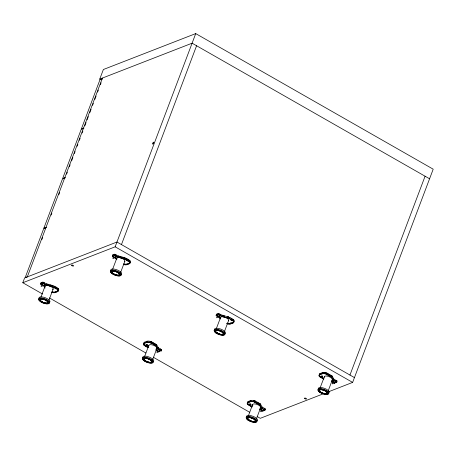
<?xml version="1.0" encoding="UTF-8"?>
<svg xmlns="http://www.w3.org/2000/svg" width="456" height="456" viewBox="0 0 456 456"><rect width="100%" height="100%" fill="white"/><g stroke="black" fill="none" stroke-linecap="round" stroke-linejoin="round"><path stroke-width="0.68" d="M42.59 294.034L22.8 282.737L24.613 277.938L116.97 242.022L354.443 377.608M100.981 79.811L99.744 79.105L103.369 69.511L195.727 33.596L433.2 169.187L352.63 382.407L328.879 391.641M45.155 228.747L43.918 228.046L62.455 179.003L65.14 177.954M27.303 276.889L102.435 78.061M41.901 239.457L42.653 237.473M51.118 215.067L51.87 213.077M58.881 194.524L59.633 192.535M66.593 174.106L67.346 172.123M69.352 166.822L70.104 164.833M71.603 160.854L72.857 157.542M74.356 153.564L75.109 151.574M77.115 146.273L77.862 144.284M79.367 140.311L80.119 138.322M82.12 133.021L82.872 131.032M84.827 125.862L86.081 122.544M87.079 119.894L88.333 116.582M89.838 112.603L91.086 109.292M92.591 105.319L93.343 103.33M94.842 99.351L96.096 96.039M97.601 92.061L98.348 90.071M100.354 84.77L101.107 82.781M41.98 284.943L40.584 283.911L40.989 282.845L42.892 282.104C47.646 285 53.654 284.692 58.1 288.403A5.233 1.978 20.7 0 1 58.1 290.552M44.956 287.571L44.084 285.998L40.897 284.031L40.846 283.353L42.63 282.663L42.676 283.336C47.247 286.317 53.181 285.792 57.479 289.486L57.644 289.668A4.93 1.864 20.7 0 1 57.445 291.481L55.073 292.404A4.93 1.864 20.7 0 1 51.67 292.273M41 284.236L41.097 283.495M42.676 283.336L42.63 282.663M42.425 283.193L42.892 282.104M51.71 292.41A5.233 1.978 20.7 0 0 55.307 292.552L57.684 291.629A5.233 1.978 20.7 0 0 57.695 289.469L52.457 286.476L46.227 285.068L43.138 283.307L43.542 282.241M44.084 285.998L44.283 285.462L44.865 286.516M40.92 297.073L45.064 286.1M46.176 285.182L46.626 284.002L46.751 284.282M52.406 286.59L52.862 285.41L51.824 285.576M49.031 299.957L53.175 288.99M55.062 292.404L55.273 291.868L57.638 290.951M57.695 289.469L58.1 288.403M57.433 291.487L57.644 290.945A4.93 1.864 20.7 0 0 58.294 290.312M22.8 282.737L115.157 246.816L195.727 33.596M113.715 257.047L112.319 256.015L112.717 254.95L114.627 254.209C119.381 257.104 125.389 256.796 129.829 260.507A5.233 1.978 20.7 0 1 129.835 262.656L129.43 263.728L127.053 264.651A5.233 1.978 20.7 0 1 123.445 264.514M112.319 256.015L112.581 255.457L114.359 254.767L114.41 255.44C118.982 258.421 124.915 257.896 129.213 261.59L129.379 261.772A4.93 1.864 20.7 0 1 129.179 263.585L126.808 264.508A4.93 1.864 20.7 0 1 123.405 264.377M112.478 256.34L112.717 254.95M116.4 259.15L115.813 258.102L112.729 256.34L112.581 255.457M112.729 256.34L112.831 255.599M114.41 255.44L114.627 254.209M114.826 255.525L115.271 254.345M115.813 258.102L116.018 257.566L116.89 259.145M121.456 244.587L196.587 45.754M112.655 269.177L116.799 258.204M117.904 257.287L118.36 256.107L121.017 256.956M124.14 258.695L124.591 257.515L123.964 257.885M120.521 272.711L124.91 261.094M129.43 263.728A5.233 1.978 20.7 0 0 129.43 261.573L129.829 260.507M129.168 263.591L129.379 263.049A4.93 1.864 20.7 0 0 130.028 262.063M148.189 347.734L144.113 345.409A5.233 1.978 20.7 0 1 144.113 343.254L144.529 342.182L146.906 341.259A5.233 1.978 20.7 0 1 151.392 341.669L156.63 344.662L158.38 347.808L161.47 349.575L161.167 350.989L157.73 348.88L155.98 345.728L150.554 342.718A4.93 1.864 20.7 0 0 146.746 342.467M148.28 347.643L144.164 345.203A4.93 1.864 20.7 0 1 144.364 343.397L144.575 342.861M144.335 345.392L144.37 344.673A4.93 1.864 20.7 0 1 144.364 342.958M144.124 343.248L146.49 342.331L146.906 341.259M146.946 341.937L146.735 342.473L144.375 343.391M144.694 356.324L148.838 345.352M146.501 342.325L146.49 342.331A5.233 1.978 20.7 0 1 150.987 342.735L151.392 341.669M155.98 345.728L156.18 345.192M161.167 350.989L157.975 348.874L156.226 345.728L156.63 344.662L156.22 344.822M152.555 359.852L156.944 348.241M157.73 348.88L157.93 348.344M157.975 348.874L158.38 347.808L157.822 347.7M158.677 351.57L159.321 351.707L159.725 350.641M159.321 351.707L159.583 351.148L161.367 350.453L161.116 350.311M160.917 350.846L161.47 349.575M220.214 318.926L219.336 317.353L216.087 315.267L216.492 314.195L218.395 313.454C223.149 316.35 229.157 316.042 233.603 319.753A5.233 1.978 20.7 0 1 233.603 321.907M216.247 315.592L216.492 314.195M220.459 318.926L219.587 317.353L216.4 315.381L216.349 314.708L218.133 314.013L218.179 314.691C222.75 317.672 228.684 317.148 232.982 320.842L233.147 321.024A4.93 1.864 20.7 0 1 232.948 322.831L230.576 323.754A4.93 1.864 20.7 0 1 226.757 323.509M216.503 315.592L216.6 314.851M218.179 314.691L218.133 314.013M217.928 314.549L218.395 313.454M218.595 314.777L219.045 313.591M219.587 317.353L219.786 316.817L220.368 317.866M216.423 328.428L220.567 317.456M221.679 316.538L222.129 315.358L224.785 316.207M227.909 317.946L228.365 316.766L227.618 317.057M224.289 331.957L228.678 320.346M230.565 323.76L230.776 323.224L233.141 322.306A4.93 1.864 20.7 0 0 233.518 320.705M232.982 320.842L233.352 320.488M226.769 323.635A5.233 1.978 20.7 0 0 230.81 323.902L233.187 322.979A5.233 1.978 20.7 0 0 233.198 320.819L233.603 319.753M232.936 322.837L233.147 322.301M251.963 406.986L247.887 404.66A5.233 1.978 20.7 0 1 247.882 402.505L248.298 401.434L250.675 400.51A5.233 1.978 20.7 0 1 255.16 400.921L260.399 403.908L262.149 407.06L265.238 408.821L264.936 410.24L261.499 408.126L259.749 404.979L254.328 401.97A4.93 1.864 20.7 0 0 250.521 401.719L248.144 402.642A4.93 1.864 20.7 0 0 247.933 404.455L252.048 406.889M248.138 402.642L248.349 402.106L250.116 401.417M248.104 404.637L248.138 403.919A4.93 1.864 20.7 0 1 247.842 402.443M247.893 402.5L250.258 401.576L250.675 400.51M248.463 415.57L252.607 404.603M250.258 401.576L250.276 401.576A5.233 1.978 20.7 0 1 254.761 401.987L255.16 400.921M259.749 404.979L259.954 404.443M264.936 410.24L261.75 408.126L260 404.974L260.399 403.908L259.994 404.067M256.568 418.46L260.718 407.487M261.75 408.126L262.149 407.06M262.445 410.816L263.152 410.93L263.357 410.4L265.135 409.705M264.583 409.887L264.782 409.357M264.685 410.098L264.89 409.562M264.833 409.887L265.238 408.821M323.692 379.09L319.616 376.759A5.233 1.978 20.7 0 1 319.616 374.61L320.032 373.538L322.409 372.615A5.233 1.978 20.7 0 1 326.895 373.019L332.133 376.012L333.883 379.164L336.973 380.925L336.727 382.316L333.233 380.23L331.483 377.083L326.057 374.074A4.93 1.864 20.7 0 0 322.25 373.823L319.878 374.746M319.838 376.741L319.867 376.023A4.93 1.864 20.7 0 1 320.072 374.216L319.867 374.746A4.93 1.864 20.7 0 0 319.667 376.559L323.783 378.993M319.627 374.604L321.993 373.681L322.409 372.615L322.894 372.9M322.238 373.829L322.449 373.287A4.93 1.864 20.7 0 1 322.688 373.213M320.197 387.674L324.341 376.707M326.41 374.188L326.61 373.652M322.004 373.681L321.993 373.681A5.233 1.978 20.7 0 1 326.49 374.085L326.895 373.019M336.727 382.316L333.478 380.23L331.729 377.078L332.133 376.012L331.723 376.171M328.058 391.208L332.447 379.591M333.233 380.23L333.433 379.7M333.478 380.23L333.883 379.164L333.325 379.056M334.174 382.92L334.886 383.034L335.086 382.504L336.87 381.809L336.67 382.345M336.42 382.202L336.619 381.666M336.568 381.991L336.973 380.925M349.952 375.049L425.083 176.215M248.286 401.44L248.298 401.434A5.233 1.978 20.7 0 0 247.762 402.904M99.744 79.105L192.101 43.189L429.575 178.78M102.606 78.808L99.915 79.851L81.385 128.894L83.539 128.056M83.876 128.381L81.185 129.43L62.654 178.467L65.345 177.424M43.918 228.046L46.073 227.208M46.409 227.533L43.719 228.576L25.188 277.618L27.343 276.781M40.584 283.911L40.897 284.031M114.16 255.297C118.942 258.05 124.961 257.914 129.43 261.573M42.915 283.529L44.483 282.919A0.923 0.331 -60.3 0 1 44.631 283.546L44.226 284.612A0.923 0.331 -60.3 0 1 43.474 285.587L41.382 286.402A0.923 0.331 -60.3 0 1 41.239 285.775L41.638 284.709A0.923 0.331 -60.3 0 1 42.197 283.866M127.389 260.256L127.686 260.142M129.367 263.055L127.007 263.973L126.808 264.508L126.996 263.978A4.93 1.864 20.7 0 1 123.604 263.847M216.087 315.267L216.4 315.381M146.661 344.707L146.963 344.588M255.212 402.095L255.514 401.981M322.164 376.057L322.563 376.143M323.606 393.693L260.273 418.323L257.184 416.562M127.942 260.507L127.03 260.159M147.094 344.953L146.245 344.531M322.597 376.308L321.805 375.961M255.645 402.34L254.858 401.992M217.991 314.52C222.75 317.416 228.758 317.108 233.198 320.819M42.488 283.17L43.138 283.307M334.225 382.806L334.886 383.034M158.722 351.451L159.383 351.684M262.491 410.702L263.152 410.93M122.282 257.247L124.494 257.743M227.954 316.926L228.262 316.994M47.384 284.424L48.649 284.709M49.915 285L52.759 285.638M231.448 319.73L230.799 319.405M327.237 374.427L326.678 374.182M326.735 373.219L326.473 373.133A4.617 1.744 20.7 0 0 325.698 372.928M55.797 288.34L55.239 287.975M151.586 343.032L151.027 342.667M250.572 404.141L250.019 403.777M327.191 374.558C325.236 373.772 327.602 375.733 327.311 374.638M115.157 246.816L352.63 382.407M125.104 258.09L129.396 260.541M228.872 317.342L230.103 318.043M231.329 318.744L233.29 319.93M327.345 373.567L331.637 376.018M326.49 374.085L331.729 377.078M218.794 314.247L220.031 314.948M230.73 322.546L231.226 322.831M320.528 373.823L320.015 373.544A5.233 1.978 20.7 0 0 319.394 374.798M112.934 255.81L114.165 256.511M216.703 315.056L217.934 315.763M331.957 380.863L333.809 381.923M331.757 381.398L333.604 382.453M331.706 381.512L332.943 382.219M320.038 376.211L323.982 378.463M53.985 286.339L57.787 288.574A4.617 1.744 20.7 0 1 58.066 288.973M151.232 341.863L156.134 344.662M256.842 402.163L259.903 403.913M255.115 401.896L255.611 402.181M150.987 342.735L156.226 345.728M254.761 401.987L260 404.974M145.025 342.467L144.529 342.182A5.233 1.978 20.7 0 0 143.891 343.442M41.2 283.706L42.431 284.407M156.454 349.513L158.306 350.567M260.228 408.758L262.075 409.819M146.564 344.502L147.06 344.787M156.254 350.043L158.101 351.097M259.407 408.941L261.875 410.349M155.587 349.809L158.055 351.217M259.977 409.408L261.208 410.115M144.535 344.856L148.479 347.107M248.303 404.107L252.248 406.359M49.39 297.916L145.869 353.001M153.29 357.236L249.763 412.321M115.567 258.102L116.44 259.681M43.833 285.998L45.002 288.101M40.989 282.845L41.148 283.17M255.172 421.144A4.001 1.51 20.7 0 1 254.305 421.481M253.285 421.475A4.001 1.51 20.7 0 1 252.077 421.247M251.655 421.127A4.001 1.51 20.7 0 1 250.401 420.654M249.631 420.261A4.001 1.51 20.7 0 1 248.959 419.828M248.206 419.161A4.001 1.51 20.7 0 1 248.332 417.656M250.657 417.662A4.001 1.51 20.7 0 1 253.519 418.75M253.867 418.961A4.001 1.51 20.7 0 1 255.32 420.483M255.565 421.116A4.309 1.63 20.7 0 1 254.18 421.657M253.422 421.629A4.309 1.63 20.7 0 1 252.117 421.384M251.661 421.253A4.309 1.63 20.7 0 1 250.754 420.934M249.483 420.318A4.309 1.63 20.7 0 1 248.759 419.856M248.178 419.372A4.309 1.63 20.7 0 1 248.338 417.434M250.15 417.439A4.309 1.63 20.7 0 1 252.841 418.266M253.262 418.471A4.309 1.63 20.7 0 1 253.667 418.693M254.043 418.921A4.309 1.63 20.7 0 1 255.611 420.557M246.502 416.602A5.848 2.212 20.7 0 1 253.143 416.368A5.848 2.212 20.7 0 1 257.059 420.871M252.362 421.925A5.848 2.212 20.7 0 1 246.439 416.915A5.848 2.212 20.7 0 1 255.736 419.115A5.848 2.212 20.7 0 1 252.972 422.068M253.582 400.75A4.617 1.744 20.7 0 1 254.739 401.029M251.216 401.052A4.93 1.864 20.7 0 1 251.507 401.018M248.132 402.209A4.93 1.864 20.7 0 1 248.338 402.112M252.846 405.441A4.309 1.63 20.7 0 1 257.03 404.449A4.309 1.63 20.7 0 1 260.154 408.04M263.995 408.257A0.923 0.331 -60.3 0 1 264.144 408.884L263.739 409.95A0.923 0.331 -60.3 0 1 262.992 410.924L260.9 411.734A0.923 0.331 -60.3 0 1 260.752 411.112L261.157 410.047A0.923 0.331 -60.3 0 1 261.368 409.619M261.499 409.431A0.923 0.331 -60.3 0 1 261.641 409.266M250.971 404.278A0.769 0.291 20.7 0 1 250.8 404.261M250.612 404.215A0.769 0.291 20.7 0 1 249.888 403.771M255.582 402.397A0.769 0.291 20.7 0 1 254.75 402.01M119.432 273.885A4.001 1.51 20.7 0 1 118.184 275.105M117.477 275.082A4.001 1.51 20.7 0 1 116.685 274.951M115.425 274.592A4.001 1.51 20.7 0 1 113.151 273.435M112.398 272.762A4.001 1.51 20.7 0 1 112.33 271.354M114.849 271.269A4.001 1.51 20.7 0 1 118.674 273.007M119.58 273.72A4.309 1.63 20.7 0 1 118.372 275.259M117.614 275.23A4.309 1.63 20.7 0 1 116.308 274.991M115.396 274.706A4.309 1.63 20.7 0 1 112.951 273.457M112.37 272.979A4.309 1.63 20.7 0 1 112.273 271.115M114.775 271.126A4.309 1.63 20.7 0 1 117.859 272.295M118.235 272.523A4.309 1.63 20.7 0 1 118.896 273.001M110.859 270.779A5.848 2.212 20.7 0 1 117.032 269.855A5.848 2.212 20.7 0 1 120.96 274.62M116.554 275.527A5.848 2.212 20.7 0 1 110.631 270.522A5.848 2.212 20.7 0 1 119.928 272.716A5.848 2.212 20.7 0 1 117.163 275.675M129.675 260.883A4.617 1.744 20.7 0 1 129.795 261.077M129.749 261.459A4.93 1.864 20.7 0 1 129.874 261.67M116.907 258.814A4.309 1.63 20.7 0 1 120.994 257.976A4.309 1.63 20.7 0 1 124.722 261.413M124.556 261.539A4.309 1.63 20.7 0 1 124.345 261.647M116.217 255.024A0.923 0.331 -60.3 0 1 116.36 255.651L115.961 256.717A0.923 0.331 -60.3 0 1 115.208 257.691L113.116 258.506A0.923 0.331 -60.3 0 1 112.968 257.879L113.373 256.813A0.923 0.331 -60.3 0 1 113.584 256.392M127.857 260.575A0.769 0.291 20.7 0 1 126.882 260.125M221.833 331.814A4.001 1.51 20.7 0 1 223.189 333.929A4.001 1.51 20.7 0 1 220.043 334.105M219.615 333.986A4.001 1.51 20.7 0 1 218.777 333.684M217.597 333.114A4.001 1.51 20.7 0 1 216.925 332.686M215.87 331.586A4.001 1.51 20.7 0 1 217.825 330.389M218.618 330.514A4.001 1.51 20.7 0 1 221.479 331.603M221.228 331.33A4.309 1.63 20.7 0 1 223.565 333.889A4.309 1.63 20.7 0 1 220.077 334.237M219.627 334.111A4.309 1.63 20.7 0 1 218.715 333.786M217.848 333.393A4.309 1.63 20.7 0 1 216.72 332.709M215.591 331.523A4.309 1.63 20.7 0 1 216.047 330.366M216.304 330.286A4.309 1.63 20.7 0 1 217.694 330.241M218.549 330.372A4.309 1.63 20.7 0 1 220.801 331.124M214.514 329.734A5.848 2.212 20.7 0 1 220.801 329.101A5.848 2.212 20.7 0 1 225.019 333.729M220.322 334.778A5.848 2.212 20.7 0 1 214.4 329.773A5.848 2.212 20.7 0 1 223.702 331.968A5.848 2.212 20.7 0 1 220.932 334.921M233.706 320.699A4.617 1.744 20.7 0 1 233.723 320.87M230.77 323.224A4.93 1.864 20.7 0 1 227.379 323.093M220.675 318.066A4.309 1.63 20.7 0 1 224.996 317.302A4.309 1.63 20.7 0 1 228.331 320.79M219.986 314.275A0.923 0.331 -60.3 0 1 220.134 314.902L219.729 315.968A0.923 0.331 -60.3 0 1 218.977 316.943L216.885 317.752A0.923 0.331 -60.3 0 1 216.742 317.131L217.141 316.065A0.923 0.331 -60.3 0 1 217.558 315.358M231.443 319.793A0.769 0.291 20.7 0 1 230.759 319.474M326.975 392.382A4.001 1.51 20.7 0 1 323.811 393.351M323.389 393.232A4.001 1.51 20.7 0 1 322.546 392.935M320.693 391.932A4.001 1.51 20.7 0 1 321.594 389.641M322.386 389.766A4.001 1.51 20.7 0 1 325.926 391.282M327.26 392.445A4.309 1.63 20.7 0 1 323.851 393.488M323.395 393.357A4.309 1.63 20.7 0 1 322.489 393.038M320.836 392.194A4.309 1.63 20.7 0 1 319.28 390.079A4.309 1.63 20.7 0 1 321.885 389.544M322.318 389.623A4.309 1.63 20.7 0 1 323.68 390.011M324.13 390.182A4.309 1.63 20.7 0 1 325.778 391.026M318.402 389.276A5.848 2.212 20.7 0 1 324.569 388.352A5.848 2.212 20.7 0 1 328.502 393.118M321.645 393.157A5.848 2.212 20.7 0 1 319.228 388.609A5.848 2.212 20.7 0 1 328.377 392.086A5.848 2.212 20.7 0 1 323.475 393.853M322.859 393.648A5.848 2.212 20.7 0 1 322.244 393.414M323.372 372.774A4.617 1.744 20.7 0 1 324.951 372.791M323.241 373.122A4.93 1.864 20.7 0 1 323.555 373.105M324.444 377.317A4.309 1.63 20.7 0 1 328.537 376.474A4.309 1.63 20.7 0 1 332.264 379.911M332.099 380.042A4.309 1.63 20.7 0 1 331.632 380.224M335.73 380.361A0.923 0.331 -60.3 0 1 335.878 380.988L335.473 382.054A0.923 0.331 -60.3 0 1 334.721 383.029L332.629 383.838A0.923 0.331 -60.3 0 1 332.481 383.217L332.886 382.151A0.923 0.331 -60.3 0 1 333.302 381.444M322.705 376.382A0.769 0.291 20.7 0 1 321.702 375.972M327.129 374.456A0.769 0.291 20.7 0 1 326.485 374.108M327.59 374.068A0.769 0.291 20.7 0 1 327.71 374.171M151.346 360.821A4.001 1.51 20.7 0 1 150.811 362.178M149.517 362.224A4.001 1.51 20.7 0 1 147.886 361.882M147.465 361.739A4.001 1.51 20.7 0 1 144.21 358.621M146.889 358.41A4.001 1.51 20.7 0 1 150.098 359.71M151.62 360.861A4.309 1.63 20.7 0 1 150.742 362.383M149.232 362.32A4.309 1.63 20.7 0 1 147.892 362.007M147.436 361.853A4.309 1.63 20.7 0 1 143.817 358.644M146.382 358.188A4.309 1.63 20.7 0 1 150.275 359.67M142.899 357.926A5.848 2.212 20.7 0 1 148.451 356.78A5.848 2.212 20.7 0 1 153.512 361.448M145.014 361.226A5.848 2.212 20.7 0 1 144.01 357.219A5.848 2.212 20.7 0 1 152.686 360.519A5.848 2.212 20.7 0 1 149.197 362.816M148.593 362.674A5.848 2.212 20.7 0 1 145.567 361.522M149.813 341.498A4.617 1.744 20.7 0 1 150.97 341.778M144.672 342.667A4.617 1.744 20.7 0 1 144.826 342.559M147.738 341.766A4.93 1.864 20.7 0 1 148.052 341.755M148.855 345.745A4.309 1.63 20.7 0 1 153.934 345.46A4.309 1.63 20.7 0 1 156.129 348.868M160.227 349.005A0.923 0.331 -60.3 0 1 160.375 349.632L159.97 350.698A0.923 0.331 -60.3 0 1 159.218 351.673L157.126 352.488A0.923 0.331 -60.3 0 1 156.984 351.861L157.383 350.795A0.923 0.331 -60.3 0 1 157.941 349.952M147.522 344.941A0.769 0.291 20.7 0 1 147.453 344.992M147.202 345.032A0.769 0.291 20.7 0 1 146.119 344.519M152.127 343.168A0.769 0.291 20.7 0 1 151.808 343.151M151.626 343.106A0.769 0.291 20.7 0 1 150.902 342.661M47.737 302.505A4.001 1.51 20.7 0 1 46.763 302.978M45.361 302.926A4.001 1.51 20.7 0 1 44.54 302.75M42.465 301.963A4.001 1.51 20.7 0 1 41.741 301.547M41.131 301.108A4.001 1.51 20.7 0 1 40.367 300.23M40.253 299.843A4.001 1.51 20.7 0 1 40.795 299.153M43.115 299.164A4.001 1.51 20.7 0 1 46.33 300.464M46.649 300.681A4.001 1.51 20.7 0 1 47.812 302.174M48.022 302.619A4.309 1.63 20.7 0 1 46.637 303.154M45.463 303.075A4.309 1.63 20.7 0 1 44.574 302.887M42.773 302.242A4.309 1.63 20.7 0 1 41.564 301.593M41.217 301.353A4.309 1.63 20.7 0 1 40.088 300.173M39.963 299.752A4.309 1.63 20.7 0 1 40.801 298.931M42.607 298.942A4.309 1.63 20.7 0 1 43.947 299.256M44.403 299.41A4.309 1.63 20.7 0 1 46.506 300.418M46.854 300.658A4.309 1.63 20.7 0 1 48.068 302.06M39.011 298.378A5.848 2.212 20.7 0 1 45.298 297.751A5.848 2.212 20.7 0 1 49.516 302.374M39.837 301.023A5.848 2.212 20.7 0 1 41.399 297.973A5.848 2.212 20.7 0 1 49.333 301.804A5.848 2.212 20.7 0 1 44.819 303.422M44.203 303.246A5.848 2.212 20.7 0 1 43.582 303.04M42.972 302.807A5.848 2.212 20.7 0 1 40.259 301.348M58.151 289.161A4.617 1.744 20.7 0 1 58.203 289.343M58.015 289.355A4.93 1.864 20.7 0 1 58.294 289.959M55.267 291.874A4.93 1.864 20.7 0 1 51.876 291.743M45.087 286.493A4.309 1.63 20.7 0 1 49.943 286.117A4.309 1.63 20.7 0 1 52.611 289.543M56.282 288.477A0.769 0.291 20.7 0 1 55.09 287.924M55.045 288.386L56.162 288.876L55.108 288.346M126.779 260.49L127.897 260.98L126.779 260.49M146.051 344.935L147.168 345.426L146.051 344.935M150.833 343.077L151.951 343.567L150.833 343.077M230.548 319.736L231.665 320.226L230.548 319.736M249.82 404.187L250.942 404.677L249.82 404.187M254.602 402.323L255.719 402.813L254.602 402.323M321.554 376.291L322.671 376.781L321.554 376.291M71.837 265.603A1.077 0.405 20.7 0 0 73.547 265.962A1.077 0.405 20.7 0 0 72.322 265.039A1.077 0.405 20.7 0 0 71.837 265.603M304.819 398.629A1.077 0.405 20.7 0 0 306.529 398.989A1.077 0.405 20.7 0 0 305.303 398.065A1.077 0.405 20.7 0 0 304.819 398.629M153.148 143.834A1.077 0.388 -60.3 0 0 153.757 142.221A1.077 0.388 -60.3 0 0 152.663 143.332A1.077 0.388 -60.3 0 0 153.148 143.834M249.016 420.039A4.001 1.51 20.7 0 0 255.229 421.139A4.001 1.51 20.7 0 0 250.333 417.742A4.001 1.51 20.7 0 0 249.016 420.039M248.822 420.067A4.309 1.63 20.7 0 0 255.514 421.253A4.309 1.63 20.7 0 0 250.241 417.593A4.309 1.63 20.7 0 0 248.822 420.067M248.047 420.187A5.54 2.092 20.7 0 0 256.654 421.714A5.54 2.092 20.7 0 0 249.877 417.012A5.54 2.092 20.7 0 0 248.047 420.187M113.208 273.64A4.001 1.51 20.7 0 0 119.421 274.74A4.001 1.51 20.7 0 0 114.524 271.349A4.001 1.51 20.7 0 0 113.208 273.64M113.014 273.674A4.309 1.63 20.7 0 0 119.706 274.854A4.309 1.63 20.7 0 0 114.433 271.2A4.309 1.63 20.7 0 0 113.014 273.674M112.239 273.794A5.54 2.092 20.7 0 0 120.846 275.316A5.54 2.092 20.7 0 0 114.068 270.619A5.54 2.092 20.7 0 0 112.239 273.794M216.976 332.891A4.001 1.51 20.7 0 0 223.189 333.991A4.001 1.51 20.7 0 0 218.299 330.594A4.001 1.51 20.7 0 0 216.976 332.891M216.782 332.92A4.309 1.63 20.7 0 0 223.474 334.105A4.309 1.63 20.7 0 0 218.207 330.452A4.309 1.63 20.7 0 0 216.782 332.92M216.007 333.045A5.54 2.092 20.7 0 0 224.614 334.567A5.54 2.092 20.7 0 0 217.837 329.865A5.54 2.092 20.7 0 0 216.007 333.045M320.745 392.143A4.001 1.51 20.7 0 0 326.958 393.237A4.001 1.51 20.7 0 0 322.067 389.846A4.001 1.51 20.7 0 0 320.745 392.143M320.551 392.171A4.309 1.63 20.7 0 0 327.243 393.357A4.309 1.63 20.7 0 0 321.976 389.698A4.309 1.63 20.7 0 0 320.551 392.171M319.781 392.291A5.54 2.092 20.7 0 0 328.388 393.819A5.54 2.092 20.7 0 0 321.611 389.116A5.54 2.092 20.7 0 0 319.781 392.291M145.242 360.787A4.001 1.51 20.7 0 0 151.455 361.887A4.001 1.51 20.7 0 0 146.564 358.496A4.001 1.51 20.7 0 0 145.242 360.787M145.048 360.816A4.309 1.63 20.7 0 0 151.745 362.001A4.309 1.63 20.7 0 0 146.473 358.348A4.309 1.63 20.7 0 0 145.048 360.816M144.278 360.941A5.54 2.092 20.7 0 0 152.885 362.463A5.54 2.092 20.7 0 0 146.108 357.76A5.54 2.092 20.7 0 0 144.278 360.941M41.473 301.536A4.001 1.51 20.7 0 0 47.686 302.636A4.001 1.51 20.7 0 0 42.796 299.244A4.001 1.51 20.7 0 0 41.473 301.536M41.279 301.57A4.309 1.63 20.7 0 0 47.971 302.755A4.309 1.63 20.7 0 0 42.704 299.096A4.309 1.63 20.7 0 0 41.279 301.57M40.504 301.69A5.54 2.092 20.7 0 0 49.111 303.217A5.54 2.092 20.7 0 0 42.334 298.515A5.54 2.092 20.7 0 0 40.504 301.69"/></g></svg>
